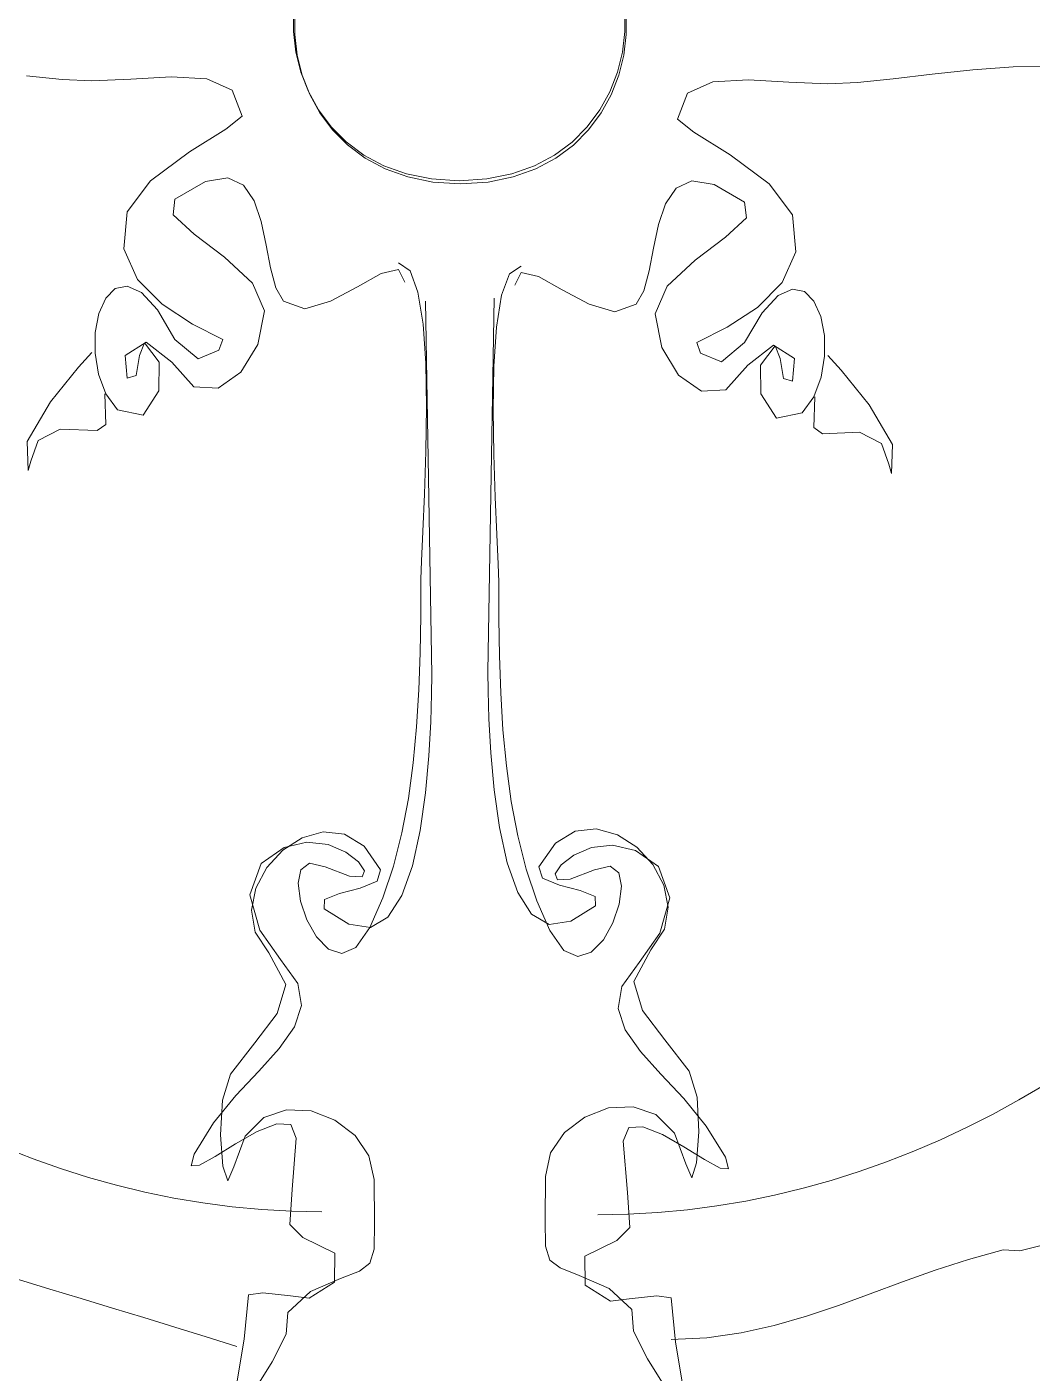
# Model space of a CAD drawing. Header units: centimetres. Extents: x -377343 to 693706, y 194584 to 813780.
# Drawn here: x 152492.95 to 152528.4, y 497959.67 to 498007.13 of the extents above; entities that cross this region are included whole.
import ezdxf

# ---------------------------------------------------------------- set-up
doc = ezdxf.new("R2010")
doc.units = ezdxf.units.CM
doc.layers.add('PIPA', color=11, linetype='Continuous')
doc.layers.add('TEXT', color=7, linetype='Continuous')

msp = doc.modelspace()

# ---------------------------------------------------------------- linework, layer by layer
at = {"layer": 'PIPA', "lineweight": 35, "extrusion": (0, 0.816497, 0.57735), "elevation": 193451.324}
msp.add_lwpolyline([(-421704.212, -325591.681), (-159560.265, -63447.734), (377343.333, -600351.331), (-158232.47, -1135927.133), (-693706.405, -600453.199), (-454216.825, -360963.619)], dxfattribs=at)
at = {"layer": 'TEXT', "color": 2, "linetype": 'Continuous', "lineweight": 13}
for p, q in [((152502.352, 498006.967), (152502.352, 498007.7)), ((152502.352, 498006.967), (152502.352, 498007.7)), ((152502.397, 498006.861), (152502.398, 498007.594)), ((152502.397, 498006.861), (152502.398, 498007.594)), ((152514.041, 498007.699), (152514.041, 498006.965)), ((152514.041, 498007.699), (152514.041, 498006.965)), ((152514.086, 498007.593), (152514.086, 498006.859)), ((152514.086, 498007.593), (152514.086, 498006.859)), ((152502.44, 498006.239), (152502.352, 498006.967)), ((152502.44, 498006.239), (152502.352, 498006.967)), ((152502.486, 498006.133), (152502.397, 498006.861)), ((152502.486, 498006.133), (152502.397, 498006.861)), ((152514.041, 498006.965), (152513.952, 498006.237)), ((152514.041, 498006.965), (152513.952, 498006.237)), ((152514.086, 498006.859), (152513.998, 498006.131)), ((152514.086, 498006.859), (152513.998, 498006.131)), ((152502.617, 498005.527), (152502.44, 498006.239)), ((152502.617, 498005.527), (152502.44, 498006.239)), ((152502.663, 498005.421), (152502.486, 498006.133)), ((152502.663, 498005.421), (152502.486, 498006.133)), ((152513.952, 498006.237), (152513.775, 498005.526)), ((152513.952, 498006.237), (152513.775, 498005.526)), ((152513.998, 498006.131), (152513.821, 498005.42)), ((152513.998, 498006.131), (152513.821, 498005.42)), ((152527.728, 498005.716), (152526.315, 498005.609)), ((152527.728, 498005.716), (152526.315, 498005.609)), ((152529.046, 498005.734), (152527.728, 498005.716)), ((152529.046, 498005.734), (152527.728, 498005.716)), ((152492.938, 498005.4), (152494.193, 498005.274)), ((152492.938, 498005.4), (152494.193, 498005.274)), ((152494.193, 498005.274), (152495.247, 498005.223)), ((152494.193, 498005.274), (152495.247, 498005.223)), ((152495.247, 498005.223), (152496.619, 498005.288)), ((152495.247, 498005.223), (152496.619, 498005.288)), ((152496.619, 498005.288), (152498.034, 498005.37)), ((152496.619, 498005.288), (152498.034, 498005.37)), ((152498.034, 498005.37), (152499.292, 498005.296)), ((152498.034, 498005.37), (152499.292, 498005.296)), ((152499.292, 498005.296), (152500.194, 498004.891)), ((152499.292, 498005.296), (152500.194, 498004.891)), ((152502.883, 498004.844), (152502.617, 498005.527)), ((152502.883, 498004.844), (152502.617, 498005.527)), ((152502.928, 498004.738), (152502.663, 498005.421)), ((152502.928, 498004.738), (152502.663, 498005.421)), ((152513.775, 498005.526), (152513.509, 498004.842)), ((152513.775, 498005.526), (152513.509, 498004.842)), ((152513.821, 498005.42), (152513.555, 498004.736)), ((152513.821, 498005.42), (152513.555, 498004.736)), ((152517.146, 498005.19), (152516.244, 498004.785)), ((152517.146, 498005.19), (152516.244, 498004.785)), ((152518.405, 498005.264), (152517.146, 498005.19)), ((152518.405, 498005.264), (152517.146, 498005.19)), ((152519.82, 498005.182), (152518.405, 498005.264)), ((152519.82, 498005.182), (152518.405, 498005.264)), ((152521.192, 498005.117), (152519.82, 498005.182)), ((152521.192, 498005.117), (152519.82, 498005.182)), ((152522.246, 498005.168), (152521.192, 498005.117)), ((152522.246, 498005.168), (152521.192, 498005.117)), ((152523.5, 498005.294), (152522.246, 498005.168)), ((152523.5, 498005.294), (152522.246, 498005.168)), ((152524.881, 498005.455), (152523.5, 498005.294)), ((152524.881, 498005.455), (152523.5, 498005.294)), ((152526.315, 498005.609), (152524.881, 498005.455)), ((152526.315, 498005.609), (152524.881, 498005.455)), ((152500.194, 498004.891), (152500.539, 498003.984)), ((152500.194, 498004.891), (152500.539, 498003.984)), ((152503.237, 498004.199), (152502.883, 498004.844)), ((152503.237, 498004.199), (152502.883, 498004.844)), ((152503.283, 498004.093), (152502.928, 498004.738)), ((152503.283, 498004.093), (152502.928, 498004.738)), ((152513.509, 498004.842), (152513.155, 498004.198)), ((152513.509, 498004.842), (152513.155, 498004.198)), ((152513.555, 498004.736), (152513.201, 498004.092)), ((152513.555, 498004.736), (152513.201, 498004.092)), ((152516.244, 498004.785), (152515.899, 498003.878)), ((152516.244, 498004.785), (152515.899, 498003.878)), ((152503.68, 498003.604), (152503.237, 498004.199)), ((152503.68, 498003.604), (152503.237, 498004.199)), ((152513.155, 498004.198), (152512.712, 498003.603)), ((152513.155, 498004.198), (152512.712, 498003.603)), ((152500.539, 498003.984), (152499.969, 498003.52)), ((152500.539, 498003.984), (152499.969, 498003.52)), ((152503.725, 498003.498), (152503.283, 498004.093)), ((152503.725, 498003.498), (152503.283, 498004.093)), ((152513.201, 498004.092), (152512.758, 498003.497)), ((152513.201, 498004.092), (152512.758, 498003.497)), ((152515.899, 498003.878), (152516.469, 498003.413)), ((152515.899, 498003.878), (152516.469, 498003.413)), ((152499.969, 498003.52), (152498.681, 498002.717)), ((152499.969, 498003.52), (152498.681, 498002.717)), ((152504.211, 498003.07), (152503.68, 498003.604)), ((152504.211, 498003.07), (152503.68, 498003.604)), ((152504.256, 498002.964), (152503.725, 498003.498)), ((152504.256, 498002.964), (152503.725, 498003.498)), ((152512.712, 498003.603), (152512.181, 498003.069)), ((152512.712, 498003.603), (152512.181, 498003.069)), ((152512.758, 498003.497), (152512.227, 498002.963)), ((152512.758, 498003.497), (152512.227, 498002.963)), ((152516.469, 498003.413), (152517.757, 498002.611)), ((152516.469, 498003.413), (152517.757, 498002.611)), ((152504.831, 498002.608), (152504.211, 498003.07)), ((152504.831, 498002.608), (152504.211, 498003.07)), ((152504.876, 498002.502), (152504.256, 498002.964)), ((152504.876, 498002.502), (152504.256, 498002.964)), ((152512.181, 498003.069), (152511.561, 498002.607)), ((152512.181, 498003.069), (152511.561, 498002.607)), ((152512.227, 498002.963), (152511.607, 498002.501)), ((152512.227, 498002.963), (152511.607, 498002.501)), ((152498.681, 498002.717), (152497.309, 498001.704)), ((152498.681, 498002.717), (152497.309, 498001.704)), ((152505.539, 498002.229), (152504.831, 498002.608)), ((152505.539, 498002.229), (152504.831, 498002.608)), ((152505.585, 498002.123), (152504.876, 498002.502)), ((152505.585, 498002.123), (152504.876, 498002.502)), ((152511.561, 498002.607), (152510.853, 498002.228)), ((152511.561, 498002.607), (152510.853, 498002.228)), ((152511.607, 498002.501), (152510.898, 498002.122)), ((152511.607, 498002.501), (152510.898, 498002.122)), ((152517.757, 498002.611), (152519.13, 498001.598)), ((152517.757, 498002.611), (152519.13, 498001.598)), ((152506.336, 498001.944), (152505.539, 498002.229)), ((152506.336, 498001.944), (152505.539, 498002.229)), ((152506.381, 498001.838), (152505.585, 498002.123)), ((152506.381, 498001.838), (152505.585, 498002.123)), ((152507.221, 498001.765), (152506.336, 498001.944)), ((152507.221, 498001.765), (152506.336, 498001.944)), ((152507.267, 498001.659), (152506.381, 498001.838)), ((152507.267, 498001.659), (152506.381, 498001.838)), ((152510.056, 498001.944), (152509.17, 498001.765)), ((152510.056, 498001.944), (152509.17, 498001.765)), ((152510.102, 498001.838), (152509.216, 498001.659)), ((152510.102, 498001.838), (152509.216, 498001.659)), ((152510.853, 498002.228), (152510.056, 498001.944)), ((152510.853, 498002.228), (152510.056, 498001.944)), ((152510.898, 498002.122), (152510.102, 498001.838)), ((152510.898, 498002.122), (152510.102, 498001.838)), ((152497.309, 498001.704), (152496.485, 498000.606)), ((152497.309, 498001.704), (152496.485, 498000.606)), ((152498.174, 498001.056), (152499.251, 498001.678)), ((152498.174, 498001.056), (152499.251, 498001.678)), ((152499.251, 498001.678), (152500.039, 498001.808)), ((152499.251, 498001.678), (152500.039, 498001.808)), ((152500.039, 498001.808), (152500.593, 498001.548)), ((152500.039, 498001.808), (152500.593, 498001.548)), ((152500.593, 498001.548), (152500.966, 498000.999)), ((152500.593, 498001.548), (152500.966, 498000.999)), ((152508.195, 498001.702), (152507.221, 498001.765)), ((152508.195, 498001.702), (152507.221, 498001.765)), ((152508.241, 498001.596), (152507.267, 498001.659)), ((152508.241, 498001.596), (152507.267, 498001.659)), ((152508.196, 498001.702), (152508.195, 498001.702)), ((152508.196, 498001.702), (152508.195, 498001.702)), ((152509.17, 498001.765), (152508.196, 498001.702)), ((152509.17, 498001.765), (152508.196, 498001.702)), ((152508.242, 498001.596), (152508.241, 498001.596)), ((152508.242, 498001.596), (152508.241, 498001.596)), ((152509.216, 498001.659), (152508.242, 498001.596)), ((152509.216, 498001.659), (152508.242, 498001.596)), ((152515.845, 498001.442), (152515.472, 498000.893)), ((152515.845, 498001.442), (152515.472, 498000.893)), ((152516.399, 498001.702), (152515.845, 498001.442)), ((152516.399, 498001.702), (152515.845, 498001.442)), ((152517.187, 498001.572), (152516.399, 498001.702)), ((152517.187, 498001.572), (152516.399, 498001.702)), ((152518.264, 498000.95), (152517.187, 498001.572)), ((152518.264, 498000.95), (152517.187, 498001.572)), ((152519.13, 498001.598), (152519.953, 498000.5)), ((152519.13, 498001.598), (152519.953, 498000.5)), ((152498.113, 498000.506), (152498.174, 498001.056)), ((152498.113, 498000.506), (152498.174, 498001.056)), ((152500.966, 498000.999), (152501.213, 498000.262)), ((152500.966, 498000.999), (152501.213, 498000.262)), ((152515.472, 498000.893), (152515.226, 498000.156)), ((152515.472, 498000.893), (152515.226, 498000.156)), ((152518.325, 498000.4), (152518.264, 498000.95)), ((152518.325, 498000.4), (152518.264, 498000.95)), ((152496.485, 498000.606), (152496.372, 497999.305)), ((152496.485, 498000.606), (152496.372, 497999.305)), ((152498.846, 497999.815), (152498.113, 498000.506)), ((152498.846, 497999.815), (152498.113, 498000.506)), ((152517.592, 497999.709), (152518.325, 498000.4)), ((152517.592, 497999.709), (152518.325, 498000.4)), ((152519.953, 498000.5), (152520.067, 497999.199)), ((152519.953, 498000.5), (152520.067, 497999.199)), ((152501.213, 498000.262), (152501.386, 497999.438)), ((152501.213, 498000.262), (152501.386, 497999.438)), ((152515.226, 498000.156), (152515.053, 497999.332)), ((152515.226, 498000.156), (152515.053, 497999.332)), ((152499.926, 497999.005), (152498.846, 497999.815)), ((152499.926, 497999.005), (152498.846, 497999.815)), ((152516.513, 497998.899), (152517.592, 497999.709)), ((152516.513, 497998.899), (152517.592, 497999.709)), ((152496.372, 497999.305), (152496.847, 497998.226)), ((152496.372, 497999.305), (152496.847, 497998.226)), ((152500.902, 497998.098), (152499.926, 497999.005)), ((152500.902, 497998.098), (152499.926, 497999.005)), ((152501.386, 497999.438), (152501.539, 497998.628)), ((152501.386, 497999.438), (152501.539, 497998.628)), ((152515.053, 497999.332), (152514.899, 497998.522)), ((152515.053, 497999.332), (152514.899, 497998.522)), ((152520.067, 497999.199), (152519.591, 497998.12)), ((152520.067, 497999.199), (152519.591, 497998.12)), ((152501.539, 497998.628), (152501.727, 497997.932)), ((152501.539, 497998.628), (152501.727, 497997.932)), ((152505.448, 497998.429), (152506.051, 497998.579)), ((152505.448, 497998.429), (152506.051, 497998.579)), ((152506.051, 497998.579), (152506.282, 497998.129)), ((152506.051, 497998.579), (152506.282, 497998.129)), ((152506.462, 497998.528), (152506.057, 497998.804)), ((152506.462, 497998.528), (152506.057, 497998.804)), ((152506.744, 497997.774), (152506.462, 497998.528)), ((152506.744, 497997.774), (152506.462, 497998.528)), ((152509.976, 497998.422), (152510.382, 497998.698)), ((152509.976, 497998.422), (152510.382, 497998.698)), ((152514.899, 497998.522), (152514.711, 497997.826)), ((152514.899, 497998.522), (152514.711, 497997.826)), ((152515.536, 497997.992), (152516.513, 497998.899)), ((152515.536, 497997.992), (152516.513, 497998.899)), ((152496.847, 497998.226), (152497.718, 497997.347)), ((152496.847, 497998.226), (152497.718, 497997.347)), ((152501.327, 497997.115), (152500.902, 497998.098)), ((152501.327, 497997.115), (152500.902, 497998.098)), ((152504.607, 497997.96), (152505.448, 497998.429)), ((152504.607, 497997.96), (152505.448, 497998.429)), ((152509.694, 497997.668), (152509.976, 497998.422)), ((152509.694, 497997.668), (152509.976, 497998.422)), ((152510.387, 497998.473), (152510.156, 497998.022)), ((152510.387, 497998.473), (152510.156, 497998.022)), ((152510.99, 497998.323), (152510.387, 497998.473)), ((152510.99, 497998.323), (152510.387, 497998.473)), ((152511.831, 497997.854), (152510.99, 497998.323)), ((152511.831, 497997.854), (152510.99, 497998.323)), ((152519.591, 497998.12), (152518.721, 497997.241)), ((152519.591, 497998.12), (152518.721, 497997.241)), ((152495.73, 497997.559), (152495.493, 497997.024)), ((152495.73, 497997.559), (152495.493, 497997.024)), ((152496.066, 497997.901), (152495.73, 497997.559)), ((152496.066, 497997.901), (152495.73, 497997.559)), ((152496.489, 497997.988), (152496.066, 497997.901)), ((152496.489, 497997.988), (152496.066, 497997.901)), ((152496.988, 497997.759), (152496.489, 497997.988)), ((152496.988, 497997.759), (152496.489, 497997.988)), ((152497.554, 497997.15), (152496.988, 497997.759)), ((152497.554, 497997.15), (152496.988, 497997.759)), ((152501.727, 497997.932), (152502.003, 497997.453)), ((152501.727, 497997.932), (152502.003, 497997.453)), ((152503.663, 497997.453), (152504.607, 497997.96)), ((152503.663, 497997.453), (152504.607, 497997.96)), ((152506.922, 497996.652), (152506.744, 497997.774)), ((152506.922, 497996.652), (152506.744, 497997.774)), ((152509.435, 497997.565), (152509.21, 497984.391)), ((152509.435, 497997.565), (152509.21, 497984.391)), ((152509.516, 497996.546), (152509.694, 497997.668)), ((152509.516, 497996.546), (152509.694, 497997.668)), ((152512.775, 497997.347), (152511.831, 497997.854)), ((152512.775, 497997.347), (152511.831, 497997.854)), ((152514.711, 497997.826), (152514.435, 497997.347)), ((152514.711, 497997.826), (152514.435, 497997.347)), ((152515.111, 497997.009), (152515.536, 497997.992)), ((152515.111, 497997.009), (152515.536, 497997.992)), ((152518.885, 497997.044), (152519.45, 497997.653)), ((152518.885, 497997.044), (152519.45, 497997.653)), ((152519.45, 497997.653), (152519.95, 497997.882)), ((152519.45, 497997.653), (152519.95, 497997.882)), ((152519.95, 497997.882), (152520.373, 497997.795)), ((152519.95, 497997.882), (152520.373, 497997.795)), ((152520.373, 497997.795), (152520.708, 497997.453)), ((152520.373, 497997.795), (152520.708, 497997.453)), ((152498.174, 497996.102), (152497.554, 497997.15)), ((152498.174, 497996.102), (152497.554, 497997.15)), ((152497.718, 497997.347), (152498.788, 497996.646)), ((152497.718, 497997.347), (152498.788, 497996.646)), ((152501.096, 497995.933), (152501.327, 497997.115)), ((152501.096, 497995.933), (152501.327, 497997.115)), ((152502.003, 497997.453), (152502.75, 497997.19)), ((152502.003, 497997.453), (152502.75, 497997.19)), ((152502.75, 497997.19), (152503.663, 497997.453)), ((152502.75, 497997.19), (152503.663, 497997.453)), ((152507.003, 497997.459), (152507.229, 497984.285)), ((152507.003, 497997.459), (152507.229, 497984.285)), ((152513.688, 497997.084), (152512.775, 497997.347)), ((152513.688, 497997.084), (152512.775, 497997.347)), ((152514.435, 497997.347), (152513.688, 497997.084)), ((152514.435, 497997.347), (152513.688, 497997.084)), ((152518.721, 497997.241), (152517.65, 497996.54)), ((152518.721, 497997.241), (152517.65, 497996.54)), ((152520.708, 497997.453), (152520.946, 497996.918)), ((152520.708, 497997.453), (152520.946, 497996.918)), ((152495.493, 497997.024), (152495.364, 497996.359)), ((152495.493, 497997.024), (152495.364, 497996.359)), ((152498.788, 497996.646), (152499.863, 497996.102)), ((152498.788, 497996.646), (152499.863, 497996.102)), ((152507.015, 497995.269), (152506.922, 497996.652)), ((152507.015, 497995.269), (152506.922, 497996.652)), ((152515.343, 497995.827), (152515.111, 497997.009)), ((152515.343, 497995.827), (152515.111, 497997.009)), ((152518.264, 497995.996), (152518.885, 497997.044)), ((152518.264, 497995.996), (152518.885, 497997.044)), ((152520.946, 497996.918), (152521.075, 497996.253)), ((152520.946, 497996.918), (152521.075, 497996.253)), ((152495.364, 497996.359), (152495.354, 497995.624)), ((152495.364, 497996.359), (152495.354, 497995.624)), ((152509.423, 497995.163), (152509.516, 497996.546)), ((152509.423, 497995.163), (152509.516, 497996.546)), ((152517.65, 497996.54), (152516.575, 497995.996)), ((152517.65, 497996.54), (152516.575, 497995.996)), ((152521.075, 497996.253), (152521.084, 497995.518)), ((152521.075, 497996.253), (152521.084, 497995.518)), ((152495.247, 497995.651), (152494.768, 497995.127)), ((152495.247, 497995.651), (152494.768, 497995.127)), ((152496.419, 497995.547), (152497.153, 497996.018)), ((152496.419, 497995.547), (152497.153, 497996.018)), ((152497.103, 497995.985), (152496.922, 497995.539)), ((152497.103, 497995.985), (152496.922, 497995.539)), ((152497.611, 497995.313), (152497.103, 497995.985)), ((152497.611, 497995.313), (152497.103, 497995.985)), ((152497.153, 497996.018), (152498.062, 497995.313)), ((152497.153, 497996.018), (152498.062, 497995.313)), ((152498.988, 497995.426), (152498.174, 497996.102)), ((152498.988, 497995.426), (152498.174, 497996.102)), ((152499.726, 497995.726), (152498.988, 497995.426)), ((152499.726, 497995.726), (152498.988, 497995.426)), ((152499.863, 497996.102), (152499.726, 497995.726)), ((152499.863, 497996.102), (152499.726, 497995.726)), ((152500.502, 497994.957), (152501.096, 497995.933)), ((152500.502, 497994.957), (152501.096, 497995.933)), ((152515.936, 497994.851), (152515.343, 497995.827)), ((152515.936, 497994.851), (152515.343, 497995.827)), ((152516.575, 497995.996), (152516.712, 497995.62)), ((152516.575, 497995.996), (152516.712, 497995.62)), ((152517.451, 497995.32), (152518.264, 497995.996)), ((152517.451, 497995.32), (152518.264, 497995.996)), ((152519.286, 497995.912), (152518.377, 497995.207)), ((152519.286, 497995.912), (152518.377, 497995.207)), ((152518.827, 497995.207), (152519.335, 497995.879)), ((152518.827, 497995.207), (152519.335, 497995.879)), ((152520.02, 497995.441), (152519.286, 497995.912)), ((152520.02, 497995.441), (152519.286, 497995.912)), ((152519.335, 497995.879), (152519.517, 497995.433)), ((152519.335, 497995.879), (152519.517, 497995.433)), ((152495.354, 497995.624), (152495.474, 497994.882)), ((152495.354, 497995.624), (152495.474, 497994.882)), ((152496.485, 497994.75), (152496.419, 497995.547)), ((152496.485, 497994.75), (152496.419, 497995.547)), ((152496.922, 497995.539), (152496.804, 497994.838)), ((152496.922, 497995.539), (152496.804, 497994.838)), ((152497.607, 497994.3), (152497.611, 497995.313)), ((152497.607, 497994.3), (152497.611, 497995.313)), ((152498.062, 497995.313), (152498.834, 497994.441)), ((152498.062, 497995.313), (152498.834, 497994.441)), ((152507.042, 497993.737), (152507.015, 497995.269)), ((152507.042, 497993.737), (152507.015, 497995.269)), ((152516.712, 497995.62), (152517.451, 497995.32)), ((152516.712, 497995.62), (152517.451, 497995.32)), ((152518.377, 497995.207), (152517.605, 497994.335)), ((152518.377, 497995.207), (152517.605, 497994.335)), ((152518.831, 497994.194), (152518.827, 497995.207)), ((152518.831, 497994.194), (152518.827, 497995.207)), ((152519.517, 497995.433), (152519.635, 497994.732)), ((152519.517, 497995.433), (152519.635, 497994.732)), ((152519.953, 497994.644), (152520.02, 497995.441)), ((152519.953, 497994.644), (152520.02, 497995.441)), ((152521.084, 497995.518), (152520.964, 497994.776)), ((152521.084, 497995.518), (152520.964, 497994.776)), ((152521.192, 497995.545), (152521.67, 497995.021)), ((152521.192, 497995.545), (152521.67, 497995.021)), ((152494.768, 497995.127), (152493.783, 497993.906)), ((152494.768, 497995.127), (152493.783, 497993.906)), ((152495.474, 497994.882), (152495.735, 497994.195)), ((152495.474, 497994.882), (152495.735, 497994.195)), ((152496.804, 497994.838), (152496.485, 497994.75)), ((152496.804, 497994.838), (152496.485, 497994.75)), ((152499.698, 497994.391), (152500.502, 497994.957)), ((152499.698, 497994.391), (152500.502, 497994.957)), ((152509.396, 497993.631), (152509.423, 497995.163)), ((152509.396, 497993.631), (152509.423, 497995.163)), ((152516.741, 497994.285), (152515.936, 497994.851)), ((152516.741, 497994.285), (152515.936, 497994.851)), ((152519.635, 497994.732), (152519.953, 497994.644)), ((152519.635, 497994.732), (152519.953, 497994.644)), ((152520.964, 497994.776), (152520.703, 497994.089)), ((152520.964, 497994.776), (152520.703, 497994.089)), ((152521.67, 497995.021), (152522.656, 497993.8)), ((152521.67, 497995.021), (152522.656, 497993.8)), ((152497.052, 497993.437), (152497.607, 497994.3)), ((152497.052, 497993.437), (152497.607, 497994.3)), ((152498.834, 497994.441), (152499.698, 497994.391)), ((152498.834, 497994.441), (152499.698, 497994.391)), ((152517.605, 497994.335), (152516.741, 497994.285)), ((152517.605, 497994.335), (152516.741, 497994.285)), ((152493.783, 497993.906), (152492.966, 497992.516)), ((152493.783, 497993.906), (152492.966, 497992.516)), ((152495.739, 497993.115), (152495.697, 497994.187)), ((152495.739, 497993.115), (152495.697, 497994.187)), ((152495.735, 497994.195), (152496.147, 497993.624)), ((152495.735, 497994.195), (152496.147, 497993.624)), ((152519.386, 497993.331), (152518.831, 497994.194)), ((152519.386, 497993.331), (152518.831, 497994.194)), ((152520.703, 497994.089), (152520.291, 497993.518)), ((152520.703, 497994.089), (152520.291, 497993.518)), ((152520.7, 497993.009), (152520.741, 497994.081)), ((152520.7, 497993.009), (152520.741, 497994.081)), ((152522.656, 497993.8), (152523.472, 497992.41)), ((152522.656, 497993.8), (152523.472, 497992.41)), ((152496.147, 497993.624), (152497.052, 497993.437)), ((152496.147, 497993.624), (152497.052, 497993.437)), ((152507.022, 497992.164), (152507.042, 497993.737)), ((152507.022, 497992.164), (152507.042, 497993.737)), ((152509.417, 497992.058), (152509.396, 497993.631)), ((152509.417, 497992.058), (152509.396, 497993.631)), ((152520.291, 497993.518), (152519.386, 497993.331)), ((152520.291, 497993.518), (152519.386, 497993.331)), ((152493.353, 497992.544), (152494.121, 497992.949)), ((152493.353, 497992.544), (152494.121, 497992.949)), ((152494.121, 497992.949), (152495.43, 497992.894)), ((152494.121, 497992.949), (152495.43, 497992.894)), ((152495.43, 497992.894), (152495.739, 497993.115)), ((152495.43, 497992.894), (152495.739, 497993.115)), ((152521.008, 497992.788), (152520.7, 497993.009)), ((152521.008, 497992.788), (152520.7, 497993.009)), ((152522.318, 497992.843), (152521.008, 497992.788)), ((152522.318, 497992.843), (152521.008, 497992.788)), ((152523.085, 497992.438), (152522.318, 497992.843)), ((152523.085, 497992.438), (152522.318, 497992.843)), ((152492.966, 497992.516), (152492.994, 497991.485)), ((152492.966, 497992.516), (152492.994, 497991.485)), ((152493.086, 497991.814), (152493.353, 497992.544)), ((152493.086, 497991.814), (152493.353, 497992.544)), ((152523.352, 497991.708), (152523.085, 497992.438)), ((152523.352, 497991.708), (152523.085, 497992.438)), ((152523.472, 497992.41), (152523.444, 497991.379)), ((152523.472, 497992.41), (152523.444, 497991.379)), ((152506.973, 497990.66), (152507.022, 497992.164)), ((152506.973, 497990.66), (152507.022, 497992.164)), ((152509.466, 497990.554), (152509.417, 497992.058)), ((152509.466, 497990.554), (152509.417, 497992.058)), ((152492.994, 497991.485), (152493.086, 497991.814)), ((152492.994, 497991.485), (152493.086, 497991.814)), ((152523.444, 497991.379), (152523.352, 497991.708)), ((152523.444, 497991.379), (152523.352, 497991.708)), ((152506.914, 497989.334), (152506.973, 497990.66)), ((152506.914, 497989.334), (152506.973, 497990.66)), ((152509.524, 497989.228), (152509.466, 497990.554)), ((152509.524, 497989.228), (152509.466, 497990.554)), ((152506.866, 497988.297), (152506.914, 497989.334)), ((152506.866, 497988.297), (152506.914, 497989.334)), ((152509.573, 497988.191), (152509.524, 497989.228)), ((152509.573, 497988.191), (152509.524, 497989.228)), ((152506.845, 497987.656), (152506.866, 497988.297)), ((152506.845, 497987.656), (152506.866, 497988.297)), ((152509.593, 497987.55), (152509.573, 497988.191)), ((152509.593, 497987.55), (152509.573, 497988.191)), ((152506.84, 497986.364), (152506.845, 497987.656)), ((152506.84, 497986.364), (152506.845, 497987.656)), ((152509.598, 497986.258), (152509.593, 497987.55)), ((152509.598, 497986.258), (152509.593, 497987.55)), ((152506.82, 497985.061), (152506.84, 497986.364)), ((152506.82, 497985.061), (152506.84, 497986.364)), ((152509.619, 497984.955), (152509.598, 497986.258)), ((152509.619, 497984.955), (152509.598, 497986.258)), ((152506.775, 497983.756), (152506.82, 497985.061)), ((152506.775, 497983.756), (152506.82, 497985.061)), ((152509.663, 497983.65), (152509.619, 497984.955)), ((152509.663, 497983.65), (152509.619, 497984.955)), ((152507.229, 497984.285), (152507.223, 497983.619)), ((152507.229, 497984.285), (152507.223, 497983.619)), ((152509.21, 497984.391), (152509.216, 497983.725)), ((152509.21, 497984.391), (152509.216, 497983.725)), ((152506.697, 497982.46), (152506.775, 497983.756)), ((152506.697, 497982.46), (152506.775, 497983.756)), ((152507.223, 497983.619), (152507.194, 497982.636)), ((152507.223, 497983.619), (152507.194, 497982.636)), ((152509.216, 497983.725), (152509.244, 497982.742)), ((152509.216, 497983.725), (152509.244, 497982.742)), ((152509.741, 497982.354), (152509.663, 497983.65)), ((152509.741, 497982.354), (152509.663, 497983.65)), ((152506.578, 497981.181), (152506.697, 497982.46)), ((152506.578, 497981.181), (152506.697, 497982.46)), ((152507.194, 497982.636), (152507.128, 497981.437)), ((152507.194, 497982.636), (152507.128, 497981.437)), ((152509.244, 497982.742), (152509.31, 497981.543)), ((152509.244, 497982.742), (152509.31, 497981.543)), ((152509.861, 497981.075), (152509.741, 497982.354)), ((152509.861, 497981.075), (152509.741, 497982.354)), ((152507.128, 497981.437), (152507.009, 497980.123)), ((152507.128, 497981.437), (152507.009, 497980.123)), ((152509.31, 497981.543), (152509.43, 497980.229)), ((152509.31, 497981.543), (152509.43, 497980.229)), ((152506.407, 497979.93), (152506.578, 497981.181)), ((152506.407, 497979.93), (152506.578, 497981.181)), ((152510.031, 497979.824), (152509.861, 497981.075)), ((152510.031, 497979.824), (152509.861, 497981.075)), ((152507.009, 497980.123), (152506.82, 497978.795)), ((152507.009, 497980.123), (152506.82, 497978.795)), ((152509.43, 497980.229), (152509.618, 497978.901)), ((152509.43, 497980.229), (152509.618, 497978.901)), ((152506.177, 497978.714), (152506.407, 497979.93)), ((152506.177, 497978.714), (152506.407, 497979.93)), ((152510.261, 497978.608), (152510.031, 497979.824)), ((152510.261, 497978.608), (152510.031, 497979.824)), ((152503.405, 497978.748), (152502.661, 497978.542)), ((152503.405, 497978.748), (152502.661, 497978.542)), ((152504.152, 497978.668), (152503.405, 497978.748)), ((152504.152, 497978.668), (152503.405, 497978.748)), ((152504.845, 497978.243), (152504.152, 497978.668)), ((152504.845, 497978.243), (152504.152, 497978.668)), ((152505.879, 497977.545), (152506.177, 497978.714)), ((152505.879, 497977.545), (152506.177, 497978.714)), ((152506.82, 497978.795), (152506.548, 497977.555)), ((152506.82, 497978.795), (152506.548, 497977.555)), ((152509.618, 497978.901), (152509.891, 497977.661)), ((152509.618, 497978.901), (152509.891, 497977.661)), ((152510.559, 497977.439), (152510.261, 497978.608)), ((152510.559, 497977.439), (152510.261, 497978.608)), ((152511.593, 497978.349), (152512.286, 497978.774)), ((152511.593, 497978.349), (152512.286, 497978.774)), ((152512.286, 497978.774), (152513.033, 497978.854)), ((152512.286, 497978.774), (152513.033, 497978.854)), ((152513.033, 497978.854), (152513.777, 497978.648)), ((152513.033, 497978.854), (152513.777, 497978.648)), ((152513.777, 497978.648), (152514.46, 497978.211)), ((152513.777, 497978.648), (152514.46, 497978.211)), ((152501.215, 497977.634), (152502.022, 497978.201)), ((152501.215, 497977.634), (152502.022, 497978.201)), ((152501.978, 497978.105), (152501.414, 497977.497)), ((152501.978, 497978.105), (152501.414, 497977.497)), ((152502.661, 497978.542), (152501.978, 497978.105)), ((152502.661, 497978.542), (152501.978, 497978.105)), ((152502.022, 497978.201), (152502.829, 497978.392)), ((152502.022, 497978.201), (152502.829, 497978.392)), ((152502.829, 497978.392), (152503.575, 497978.306)), ((152502.829, 497978.392), (152503.575, 497978.306)), ((152503.575, 497978.306), (152504.202, 497978.041)), ((152503.575, 497978.306), (152504.202, 497978.041)), ((152505.427, 497977.416), (152504.845, 497978.243)), ((152505.427, 497977.416), (152504.845, 497978.243)), ((152511.011, 497977.522), (152511.593, 497978.349)), ((152511.011, 497977.522), (152511.593, 497978.349)), ((152512.863, 497978.2), (152512.236, 497977.935)), ((152512.863, 497978.2), (152512.236, 497977.935)), ((152513.609, 497978.286), (152512.863, 497978.2)), ((152513.609, 497978.286), (152512.863, 497978.2)), ((152514.416, 497978.095), (152513.609, 497978.286)), ((152514.416, 497978.095), (152513.609, 497978.286)), ((152515.224, 497977.528), (152514.416, 497978.095)), ((152515.224, 497977.528), (152514.416, 497978.095)), ((152514.46, 497978.211), (152515.025, 497977.603)), ((152514.46, 497978.211), (152515.025, 497977.603)), ((152500.814, 497976.533), (152501.215, 497977.634)), ((152500.814, 497976.533), (152501.215, 497977.634)), ((152502.921, 497977.647), (152502.615, 497977.418)), ((152502.921, 497977.647), (152502.615, 497977.418)), ((152503.467, 497977.522), (152502.921, 497977.647)), ((152503.467, 497977.522), (152502.921, 497977.647)), ((152504.202, 497978.041), (152504.65, 497977.698)), ((152504.202, 497978.041), (152504.65, 497977.698)), ((152504.65, 497977.698), (152504.86, 497977.376)), ((152504.65, 497977.698), (152504.86, 497977.376)), ((152509.891, 497977.661), (152510.264, 497976.611)), ((152509.891, 497977.661), (152510.264, 497976.611)), ((152512.236, 497977.935), (152511.788, 497977.592)), ((152512.236, 497977.935), (152511.788, 497977.592)), ((152501.414, 497977.497), (152501.025, 497976.773)), ((152501.414, 497977.497), (152501.025, 497976.773)), ((152502.615, 497977.418), (152502.516, 497976.939)), ((152502.615, 497977.418), (152502.516, 497976.939)), ((152504.328, 497977.188), (152503.467, 497977.522)), ((152504.328, 497977.188), (152503.467, 497977.522)), ((152504.772, 497977.172), (152504.328, 497977.188)), ((152504.772, 497977.172), (152504.328, 497977.188)), ((152504.86, 497977.376), (152504.772, 497977.172)), ((152504.86, 497977.376), (152504.772, 497977.172)), ((152505.304, 497977.016), (152505.427, 497977.416)), ((152505.304, 497977.016), (152505.427, 497977.416)), ((152505.504, 497976.431), (152505.879, 497977.545)), ((152505.504, 497976.431), (152505.879, 497977.545)), ((152506.548, 497977.555), (152506.175, 497976.505)), ((152506.548, 497977.555), (152506.175, 497976.505)), ((152510.934, 497976.325), (152510.559, 497977.439)), ((152510.934, 497976.325), (152510.559, 497977.439)), ((152511.134, 497977.122), (152511.011, 497977.522)), ((152511.134, 497977.122), (152511.011, 497977.522)), ((152511.788, 497977.592), (152511.579, 497977.27)), ((152511.788, 497977.592), (152511.579, 497977.27)), ((152511.579, 497977.27), (152511.666, 497977.066)), ((152511.579, 497977.27), (152511.666, 497977.066)), ((152512.111, 497977.082), (152512.971, 497977.416)), ((152512.111, 497977.082), (152512.971, 497977.416)), ((152512.971, 497977.416), (152513.517, 497977.541)), ((152512.971, 497977.416), (152513.517, 497977.541)), ((152513.517, 497977.541), (152513.824, 497977.312)), ((152513.517, 497977.541), (152513.824, 497977.312)), ((152513.824, 497977.312), (152513.922, 497976.833)), ((152513.824, 497977.312), (152513.922, 497976.833)), ((152515.025, 497977.603), (152515.414, 497976.879)), ((152515.025, 497977.603), (152515.414, 497976.879)), ((152515.624, 497976.427), (152515.224, 497977.528)), ((152515.624, 497976.427), (152515.224, 497977.528)), ((152501.025, 497976.773), (152500.869, 497975.992)), ((152501.025, 497976.773), (152500.869, 497975.992)), ((152502.516, 497976.939), (152502.595, 497976.314)), ((152502.516, 497976.939), (152502.595, 497976.314)), ((152503.977, 497976.585), (152504.71, 497976.769)), ((152503.977, 497976.585), (152504.71, 497976.769)), ((152504.71, 497976.769), (152505.304, 497977.016)), ((152504.71, 497976.769), (152505.304, 497977.016)), ((152511.729, 497976.875), (152511.134, 497977.122)), ((152511.729, 497976.875), (152511.134, 497977.122)), ((152511.666, 497977.066), (152512.111, 497977.082)), ((152511.666, 497977.066), (152512.111, 497977.082)), ((152512.461, 497976.691), (152511.729, 497976.875)), ((152512.461, 497976.691), (152511.729, 497976.875)), ((152512.997, 497976.479), (152512.461, 497976.691)), ((152512.997, 497976.479), (152512.461, 497976.691)), ((152513.922, 497976.833), (152513.844, 497976.208)), ((152513.922, 497976.833), (152513.844, 497976.208)), ((152515.414, 497976.879), (152515.57, 497976.098)), ((152515.414, 497976.879), (152515.57, 497976.098)), ((152501.165, 497975.282), (152500.814, 497976.533)), ((152501.165, 497975.282), (152500.814, 497976.533)), ((152502.595, 497976.314), (152502.819, 497975.65)), ((152502.595, 497976.314), (152502.819, 497975.65)), ((152503.438, 497976.042), (152503.442, 497976.373)), ((152503.438, 497976.042), (152503.442, 497976.373)), ((152503.442, 497976.373), (152503.977, 497976.585)), ((152503.442, 497976.373), (152503.977, 497976.585)), ((152505.043, 497975.382), (152505.504, 497976.431)), ((152505.043, 497975.382), (152505.504, 497976.431)), ((152506.175, 497976.505), (152505.686, 497975.744)), ((152506.175, 497976.505), (152505.686, 497975.744)), ((152510.264, 497976.611), (152510.752, 497975.85)), ((152510.264, 497976.611), (152510.752, 497975.85)), ((152511.395, 497975.276), (152510.934, 497976.325)), ((152511.395, 497975.276), (152510.934, 497976.325)), ((152513, 497976.148), (152512.997, 497976.479)), ((152513, 497976.148), (152512.997, 497976.479)), ((152513.844, 497976.208), (152513.619, 497975.543)), ((152513.844, 497976.208), (152513.619, 497975.543)), ((152515.274, 497975.176), (152515.624, 497976.427)), ((152515.274, 497975.176), (152515.624, 497976.427)), ((152500.869, 497975.992), (152501.003, 497975.211)), ((152500.869, 497975.992), (152501.003, 497975.211)), ((152504.301, 497975.501), (152503.438, 497976.042)), ((152504.301, 497975.501), (152503.438, 497976.042)), ((152505.686, 497975.744), (152505.067, 497975.376)), ((152505.686, 497975.744), (152505.067, 497975.376)), ((152510.752, 497975.85), (152511.371, 497975.482)), ((152510.752, 497975.85), (152511.371, 497975.482)), ((152512.138, 497975.607), (152513, 497976.148)), ((152512.138, 497975.607), (152513, 497976.148)), ((152515.57, 497976.098), (152515.435, 497975.317)), ((152515.57, 497976.098), (152515.435, 497975.317)), ((152501.89, 497974.256), (152501.165, 497975.282)), ((152501.89, 497974.256), (152501.165, 497975.282)), ((152502.819, 497975.65), (152503.159, 497975.049)), ((152502.819, 497975.65), (152503.159, 497975.049)), ((152505.067, 497975.376), (152504.301, 497975.501)), ((152505.067, 497975.376), (152504.301, 497975.501)), ((152504.555, 497974.679), (152505.043, 497975.382)), ((152504.555, 497974.679), (152505.043, 497975.382)), ((152511.371, 497975.482), (152512.138, 497975.607)), ((152511.371, 497975.482), (152512.138, 497975.607)), ((152511.883, 497974.573), (152511.395, 497975.276)), ((152511.883, 497974.573), (152511.395, 497975.276)), ((152513.619, 497975.543), (152513.28, 497974.943)), ((152513.619, 497975.543), (152513.28, 497974.943)), ((152515.435, 497975.317), (152514.953, 497974.594)), ((152515.435, 497975.317), (152514.953, 497974.594)), ((152501.003, 497975.211), (152501.486, 497974.488)), ((152501.003, 497975.211), (152501.486, 497974.488)), ((152503.159, 497975.049), (152503.582, 497974.617)), ((152503.159, 497975.049), (152503.582, 497974.617)), ((152513.28, 497974.943), (152512.856, 497974.511)), ((152513.28, 497974.943), (152512.856, 497974.511)), ((152514.548, 497974.15), (152515.274, 497975.176)), ((152514.548, 497974.15), (152515.274, 497975.176)), ((152501.486, 497974.488), (152502.082, 497973.376)), ((152501.486, 497974.488), (152502.082, 497973.376)), ((152503.582, 497974.617), (152504.058, 497974.459)), ((152503.582, 497974.617), (152504.058, 497974.459)), ((152504.058, 497974.459), (152504.555, 497974.679)), ((152504.058, 497974.459), (152504.555, 497974.679)), ((152512.381, 497974.353), (152511.883, 497974.573)), ((152512.381, 497974.353), (152511.883, 497974.573)), ((152512.856, 497974.511), (152512.381, 497974.353)), ((152512.856, 497974.511), (152512.381, 497974.353)), ((152514.953, 497974.594), (152514.356, 497973.482)), ((152514.953, 497974.594), (152514.356, 497973.482)), ((152502.503, 497973.411), (152501.89, 497974.256)), ((152502.503, 497973.411), (152501.89, 497974.256)), ((152513.935, 497973.305), (152514.548, 497974.15)), ((152513.935, 497973.305), (152514.548, 497974.15)), ((152502.082, 497973.376), (152501.781, 497972.348)), ((152502.082, 497973.376), (152501.781, 497972.348)), ((152502.635, 497972.628), (152502.503, 497973.411)), ((152502.635, 497972.628), (152502.503, 497973.411)), ((152514.356, 497973.482), (152514.657, 497972.454)), ((152514.356, 497973.482), (152514.657, 497972.454)), ((152513.804, 497972.522), (152513.935, 497973.305)), ((152513.804, 497972.522), (152513.935, 497973.305)), ((152502.383, 497971.875), (152502.635, 497972.628)), ((152502.383, 497971.875), (152502.635, 497972.628)), ((152514.055, 497971.769), (152513.804, 497972.522)), ((152514.055, 497971.769), (152513.804, 497972.522)), ((152514.657, 497972.454), (152515.444, 497971.427)), ((152514.657, 497972.454), (152515.444, 497971.427)), ((152501.781, 497972.348), (152500.995, 497971.321)), ((152501.781, 497972.348), (152500.995, 497971.321)), ((152501.848, 497971.117), (152502.383, 497971.875)), ((152501.848, 497971.117), (152502.383, 497971.875)), ((152514.59, 497971.011), (152514.055, 497971.769)), ((152514.59, 497971.011), (152514.055, 497971.769)), ((152500.995, 497971.321), (152500.134, 497970.209)), ((152500.995, 497971.321), (152500.134, 497970.209)), ((152501.128, 497970.322), (152501.848, 497971.117)), ((152501.128, 497970.322), (152501.848, 497971.117)), ((152515.31, 497970.216), (152514.59, 497971.011)), ((152515.31, 497970.216), (152514.59, 497971.011)), ((152515.444, 497971.427), (152516.304, 497970.315)), ((152515.444, 497971.427), (152516.304, 497970.315)), ((152500.134, 497970.209), (152499.854, 497969.296)), ((152500.134, 497970.209), (152499.854, 497969.296)), ((152500.323, 497969.458), (152501.128, 497970.322)), ((152500.323, 497969.458), (152501.128, 497970.322)), ((152516.116, 497969.352), (152515.31, 497970.216)), ((152516.116, 497969.352), (152515.31, 497970.216)), ((152516.304, 497970.315), (152516.584, 497969.402)), ((152516.304, 497970.315), (152516.584, 497969.402)), ((152528.829, 497969.825), (152527.934, 497969.302)), ((152528.829, 497969.825), (152527.934, 497969.302)), ((152499.53, 497968.49), (152500.323, 497969.458)), ((152499.53, 497968.49), (152500.323, 497969.458)), ((152499.854, 497969.296), (152499.785, 497968.07)), ((152499.854, 497969.296), (152499.785, 497968.07)), ((152516.908, 497968.384), (152516.116, 497969.352)), ((152516.908, 497968.384), (152516.116, 497969.352)), ((152516.584, 497969.402), (152516.653, 497968.176)), ((152516.584, 497969.402), (152516.653, 497968.176)), ((152527.934, 497969.302), (152527.026, 497968.806)), ((152527.934, 497969.302), (152527.026, 497968.806)), ((152500.654, 497968.023), (152501.306, 497968.678)), ((152500.654, 497968.023), (152501.306, 497968.678)), ((152501.306, 497968.678), (152502.112, 497968.958)), ((152501.306, 497968.678), (152502.112, 497968.958)), ((152502.112, 497968.958), (152502.978, 497968.914)), ((152502.112, 497968.958), (152502.978, 497968.914)), ((152502.978, 497968.914), (152503.812, 497968.595)), ((152502.978, 497968.914), (152503.812, 497968.595)), ((152512.626, 497968.701), (152511.916, 497968.158)), ((152512.626, 497968.701), (152511.916, 497968.158)), ((152513.461, 497969.02), (152512.626, 497968.701)), ((152513.461, 497969.02), (152512.626, 497968.701)), ((152514.327, 497969.064), (152513.461, 497969.02)), ((152514.327, 497969.064), (152513.461, 497969.02)), ((152515.132, 497968.784), (152514.327, 497969.064)), ((152515.132, 497968.784), (152514.327, 497969.064)), ((152515.784, 497968.129), (152515.132, 497968.784)), ((152515.784, 497968.129), (152515.132, 497968.784)), ((152527.026, 497968.806), (152526.106, 497968.339)), ((152527.026, 497968.806), (152526.106, 497968.339)), ((152498.85, 497967.387), (152499.53, 497968.49)), ((152498.85, 497967.387), (152499.53, 497968.49)), ((152501.076, 497968.188), (152500.314, 497967.753)), ((152501.076, 497968.188), (152500.314, 497967.753)), ((152501.764, 497968.464), (152501.076, 497968.188)), ((152501.764, 497968.464), (152501.076, 497968.188)), ((152502.262, 497968.434), (152501.764, 497968.464)), ((152502.262, 497968.434), (152501.764, 497968.464)), ((152502.453, 497967.95), (152502.262, 497968.434)), ((152502.453, 497967.95), (152502.262, 497968.434)), ((152503.812, 497968.595), (152504.523, 497968.052)), ((152503.812, 497968.595), (152504.523, 497968.052)), ((152511.916, 497968.158), (152511.422, 497967.44)), ((152511.916, 497968.158), (152511.422, 497967.44)), ((152513.985, 497967.844), (152514.177, 497968.328)), ((152513.985, 497967.844), (152514.177, 497968.328)), ((152514.177, 497968.328), (152514.675, 497968.358)), ((152514.177, 497968.328), (152514.675, 497968.358)), ((152514.675, 497968.358), (152515.363, 497968.082)), ((152514.675, 497968.358), (152515.363, 497968.082)), ((152516.653, 497968.176), (152516.571, 497967.08)), ((152516.653, 497968.176), (152516.571, 497967.08)), ((152517.588, 497967.281), (152516.908, 497968.384)), ((152517.588, 497967.281), (152516.908, 497968.384)), ((152526.106, 497968.339), (152525.172, 497967.902)), ((152526.106, 497968.339), (152525.172, 497967.902)), ((152500.314, 497967.753), (152499.594, 497967.308)), ((152500.314, 497967.753), (152499.594, 497967.308)), ((152499.785, 497968.07), (152499.867, 497966.974)), ((152499.785, 497968.07), (152499.867, 497966.974)), ((152500.247, 497966.943), (152500.654, 497968.023)), ((152500.247, 497966.943), (152500.654, 497968.023)), ((152502.312, 497966.144), (152502.453, 497967.95)), ((152502.312, 497966.144), (152502.453, 497967.95)), ((152504.523, 497968.052), (152505.016, 497967.334)), ((152504.523, 497968.052), (152505.016, 497967.334)), ((152514.127, 497966.038), (152513.985, 497967.844)), ((152514.127, 497966.038), (152513.985, 497967.844)), ((152515.363, 497968.082), (152516.124, 497967.647)), ((152515.363, 497968.082), (152516.124, 497967.647)), ((152516.191, 497967.049), (152515.784, 497968.129)), ((152516.191, 497967.049), (152515.784, 497968.129)), ((152525.172, 497967.902), (152524.227, 497967.495)), ((152525.172, 497967.902), (152524.227, 497967.495)), ((152492.212, 497967.601), (152493.169, 497967.226)), ((152492.212, 497967.601), (152493.169, 497967.226)), ((152493.169, 497967.226), (152494.139, 497966.882)), ((152493.169, 497967.226), (152494.139, 497966.882)), ((152498.746, 497966.977), (152498.85, 497967.387)), ((152498.746, 497966.977), (152498.85, 497967.387)), ((152499.594, 497967.308), (152499.033, 497967)), ((152499.594, 497967.308), (152499.033, 497967)), ((152505.016, 497967.334), (152505.202, 497966.493)), ((152505.016, 497967.334), (152505.202, 497966.493)), ((152511.422, 497967.44), (152511.237, 497966.599)), ((152511.422, 497967.44), (152511.237, 497966.599)), ((152516.124, 497967.647), (152516.844, 497967.202)), ((152516.124, 497967.647), (152516.844, 497967.202)), ((152516.844, 497967.202), (152517.405, 497966.894)), ((152516.844, 497967.202), (152517.405, 497966.894)), ((152517.692, 497966.871), (152517.588, 497967.281)), ((152517.692, 497966.871), (152517.588, 497967.281)), ((152524.227, 497967.495), (152523.269, 497967.12)), ((152524.227, 497967.495), (152523.269, 497967.12)), ((152494.139, 497966.882), (152495.12, 497966.571)), ((152494.139, 497966.882), (152495.12, 497966.571)), ((152499.033, 497967), (152498.746, 497966.977)), ((152499.033, 497967), (152498.746, 497966.977)), ((152499.867, 497966.974), (152500.041, 497966.45)), ((152499.867, 497966.974), (152500.041, 497966.45)), ((152500.041, 497966.45), (152500.247, 497966.943)), ((152500.041, 497966.45), (152500.247, 497966.943)), ((152516.398, 497966.556), (152516.191, 497967.049)), ((152516.398, 497966.556), (152516.191, 497967.049)), ((152516.571, 497967.08), (152516.398, 497966.556)), ((152516.571, 497967.08), (152516.398, 497966.556)), ((152517.405, 497966.894), (152517.692, 497966.871)), ((152517.405, 497966.894), (152517.692, 497966.871)), ((152522.299, 497966.776), (152521.318, 497966.465)), ((152522.299, 497966.776), (152521.318, 497966.465)), ((152523.269, 497967.12), (152522.299, 497966.776)), ((152523.269, 497967.12), (152522.299, 497966.776)), ((152495.12, 497966.571), (152496.113, 497966.294)), ((152495.12, 497966.571), (152496.113, 497966.294)), ((152496.113, 497966.294), (152497.116, 497966.051)), ((152496.113, 497966.294), (152497.116, 497966.051)), ((152505.202, 497966.493), (152505.215, 497964.957)), ((152505.202, 497966.493), (152505.215, 497964.957)), ((152511.237, 497966.599), (152511.224, 497965.063)), ((152511.237, 497966.599), (152511.224, 497965.063)), ((152521.318, 497966.465), (152520.326, 497966.188)), ((152521.318, 497966.465), (152520.326, 497966.188)), ((152497.116, 497966.051), (152498.131, 497965.843)), ((152497.116, 497966.051), (152498.131, 497965.843)), ((152498.131, 497965.843), (152499.155, 497965.671)), ((152498.131, 497965.843), (152499.155, 497965.671)), ((152502.22, 497964.914), (152502.312, 497966.144)), ((152502.22, 497964.914), (152502.312, 497966.144)), ((152514.219, 497964.808), (152514.127, 497966.038)), ((152514.219, 497964.808), (152514.127, 497966.038)), ((152519.322, 497965.945), (152518.308, 497965.737)), ((152519.322, 497965.945), (152518.308, 497965.737)), ((152520.326, 497966.188), (152519.322, 497965.945)), ((152520.326, 497966.188), (152519.322, 497965.945)), ((152499.155, 497965.671), (152500.19, 497965.536)), ((152499.155, 497965.671), (152500.19, 497965.536)), ((152500.19, 497965.536), (152501.235, 497965.439)), ((152500.19, 497965.536), (152501.235, 497965.439)), ((152501.235, 497965.439), (152502.29, 497965.38)), ((152501.235, 497965.439), (152502.29, 497965.38)), ((152502.29, 497965.38), (152503.354, 497965.36)), ((152502.29, 497965.38), (152503.354, 497965.36)), ((152515.203, 497965.333), (152514.148, 497965.274)), ((152515.203, 497965.333), (152514.148, 497965.274)), ((152516.248, 497965.43), (152515.203, 497965.333)), ((152516.248, 497965.43), (152515.203, 497965.333)), ((152517.283, 497965.565), (152516.248, 497965.43)), ((152517.283, 497965.565), (152516.248, 497965.43)), ((152518.308, 497965.737), (152517.283, 497965.565)), ((152518.308, 497965.737), (152517.283, 497965.565)), ((152502.679, 497964.459), (152502.22, 497964.914)), ((152502.679, 497964.459), (152502.22, 497964.914)), ((152505.215, 497964.957), (152505.193, 497964.045)), ((152505.215, 497964.957), (152505.193, 497964.045)), ((152511.224, 497965.063), (152511.245, 497964.151)), ((152511.224, 497965.063), (152511.245, 497964.151)), ((152514.148, 497965.274), (152513.084, 497965.254)), ((152514.148, 497965.274), (152513.084, 497965.254)), ((152503.813, 497963.905), (152502.679, 497964.459)), ((152503.813, 497963.905), (152502.679, 497964.459)), ((152512.625, 497963.799), (152513.76, 497964.353)), ((152512.625, 497963.799), (152513.76, 497964.353)), ((152513.76, 497964.353), (152514.219, 497964.808)), ((152513.76, 497964.353), (152514.219, 497964.808)), ((152503.796, 497962.874), (152503.813, 497963.905)), ((152503.796, 497962.874), (152503.813, 497963.905)), ((152505.193, 497964.045), (152505.047, 497963.551)), ((152505.193, 497964.045), (152505.047, 497963.551)), ((152511.245, 497964.151), (152511.391, 497963.657)), ((152511.245, 497964.151), (152511.391, 497963.657)), ((152527.385, 497964.015), (152526.16, 497963.681)), ((152527.972, 497963.987), (152527.385, 497964.015)), ((152529.374, 497964.332), (152527.972, 497963.987)), ((152505.047, 497963.551), (152504.684, 497963.273)), ((152505.047, 497963.551), (152504.684, 497963.273)), ((152511.391, 497963.657), (152511.754, 497963.379)), ((152511.391, 497963.657), (152511.754, 497963.379)), ((152512.642, 497962.768), (152512.625, 497963.799)), ((152512.642, 497962.768), (152512.625, 497963.799)), ((152526.16, 497963.681), (152524.978, 497963.298)), ((152493.76, 497962.634), (152492.659, 497962.977)), ((152504.016, 497963.008), (152502.95, 497962.552)), ((152504.016, 497963.008), (152502.95, 497962.552)), ((152504.684, 497963.273), (152504.016, 497963.008)), ((152504.684, 497963.273), (152504.016, 497963.008)), ((152511.754, 497963.379), (152512.423, 497963.114)), ((152511.754, 497963.379), (152512.423, 497963.114)), ((152512.423, 497963.114), (152513.489, 497962.658)), ((152512.423, 497963.114), (152513.489, 497962.658)), ((152524.978, 497963.298), (152523.827, 497962.887)), ((152494.864, 497962.298), (152493.76, 497962.634)), ((152500.764, 497962.432), (152501.269, 497962.503)), ((152500.764, 497962.432), (152501.269, 497962.503)), ((152501.269, 497962.503), (152502.249, 497962.399)), ((152501.269, 497962.503), (152502.249, 497962.399)), ((152502.95, 497962.552), (152502.149, 497961.809)), ((152502.95, 497962.552), (152502.149, 497961.809)), ((152502.904, 497962.32), (152503.796, 497962.874)), ((152502.904, 497962.32), (152503.796, 497962.874)), ((152513.535, 497962.214), (152512.642, 497962.768)), ((152513.535, 497962.214), (152512.642, 497962.768)), ((152513.489, 497962.658), (152514.29, 497961.915)), ((152513.489, 497962.658), (152514.29, 497961.915)), ((152522.695, 497962.468), (152521.572, 497962.059)), ((152523.827, 497962.887), (152522.695, 497962.468)), ((152495.968, 497961.964), (152494.864, 497962.298)), ((152497.072, 497961.631), (152495.968, 497961.964)), ((152500.618, 497960.865), (152500.764, 497962.432)), ((152500.618, 497960.865), (152500.764, 497962.432)), ((152502.249, 497962.399), (152502.904, 497962.32)), ((152502.249, 497962.399), (152502.904, 497962.32)), ((152514.189, 497962.293), (152513.535, 497962.214)), ((152514.189, 497962.293), (152513.535, 497962.214)), ((152515.169, 497962.397), (152514.189, 497962.293)), ((152515.169, 497962.397), (152514.189, 497962.293)), ((152515.674, 497962.326), (152515.169, 497962.397)), ((152515.674, 497962.326), (152515.169, 497962.397)), ((152515.82, 497960.759), (152515.674, 497962.326)), ((152515.82, 497960.759), (152515.674, 497962.326)), ((152521.572, 497962.059), (152520.445, 497961.68)), ((152498.173, 497961.295), (152497.072, 497961.631)), ((152502.149, 497961.809), (152502.099, 497961.042)), ((152502.149, 497961.809), (152502.099, 497961.042)), ((152514.29, 497961.915), (152514.34, 497961.148)), ((152514.29, 497961.915), (152514.34, 497961.148)), ((152520.445, 497961.68), (152519.303, 497961.352)), ((152499.269, 497960.955), (152498.173, 497961.295)), ((152502.099, 497961.042), (152501.598, 497960.074)), ((152502.099, 497961.042), (152501.598, 497960.074)), ((152514.34, 497961.148), (152514.84, 497960.18)), ((152514.34, 497961.148), (152514.84, 497960.18)), ((152518.135, 497961.093), (152516.929, 497960.923)), ((152519.303, 497961.352), (152518.135, 497961.093)), ((152500.36, 497960.607), (152499.269, 497960.955)), ((152500.272, 497958.843), (152500.618, 497960.865)), ((152500.272, 497958.843), (152500.618, 497960.865)), ((152516.929, 497960.923), (152515.674, 497960.862)), ((152516.167, 497958.737), (152515.82, 497960.759)), ((152516.167, 497958.737), (152515.82, 497960.759)), ((152501.598, 497960.074), (152501.039, 497959.17)), ((152501.598, 497960.074), (152501.039, 497959.17)), ((152514.84, 497960.18), (152515.399, 497959.276)), ((152514.84, 497960.18), (152515.399, 497959.276))]:
    msp.add_line(p, q, dxfattribs=at)

doc.saveas('drawing.dxf')
